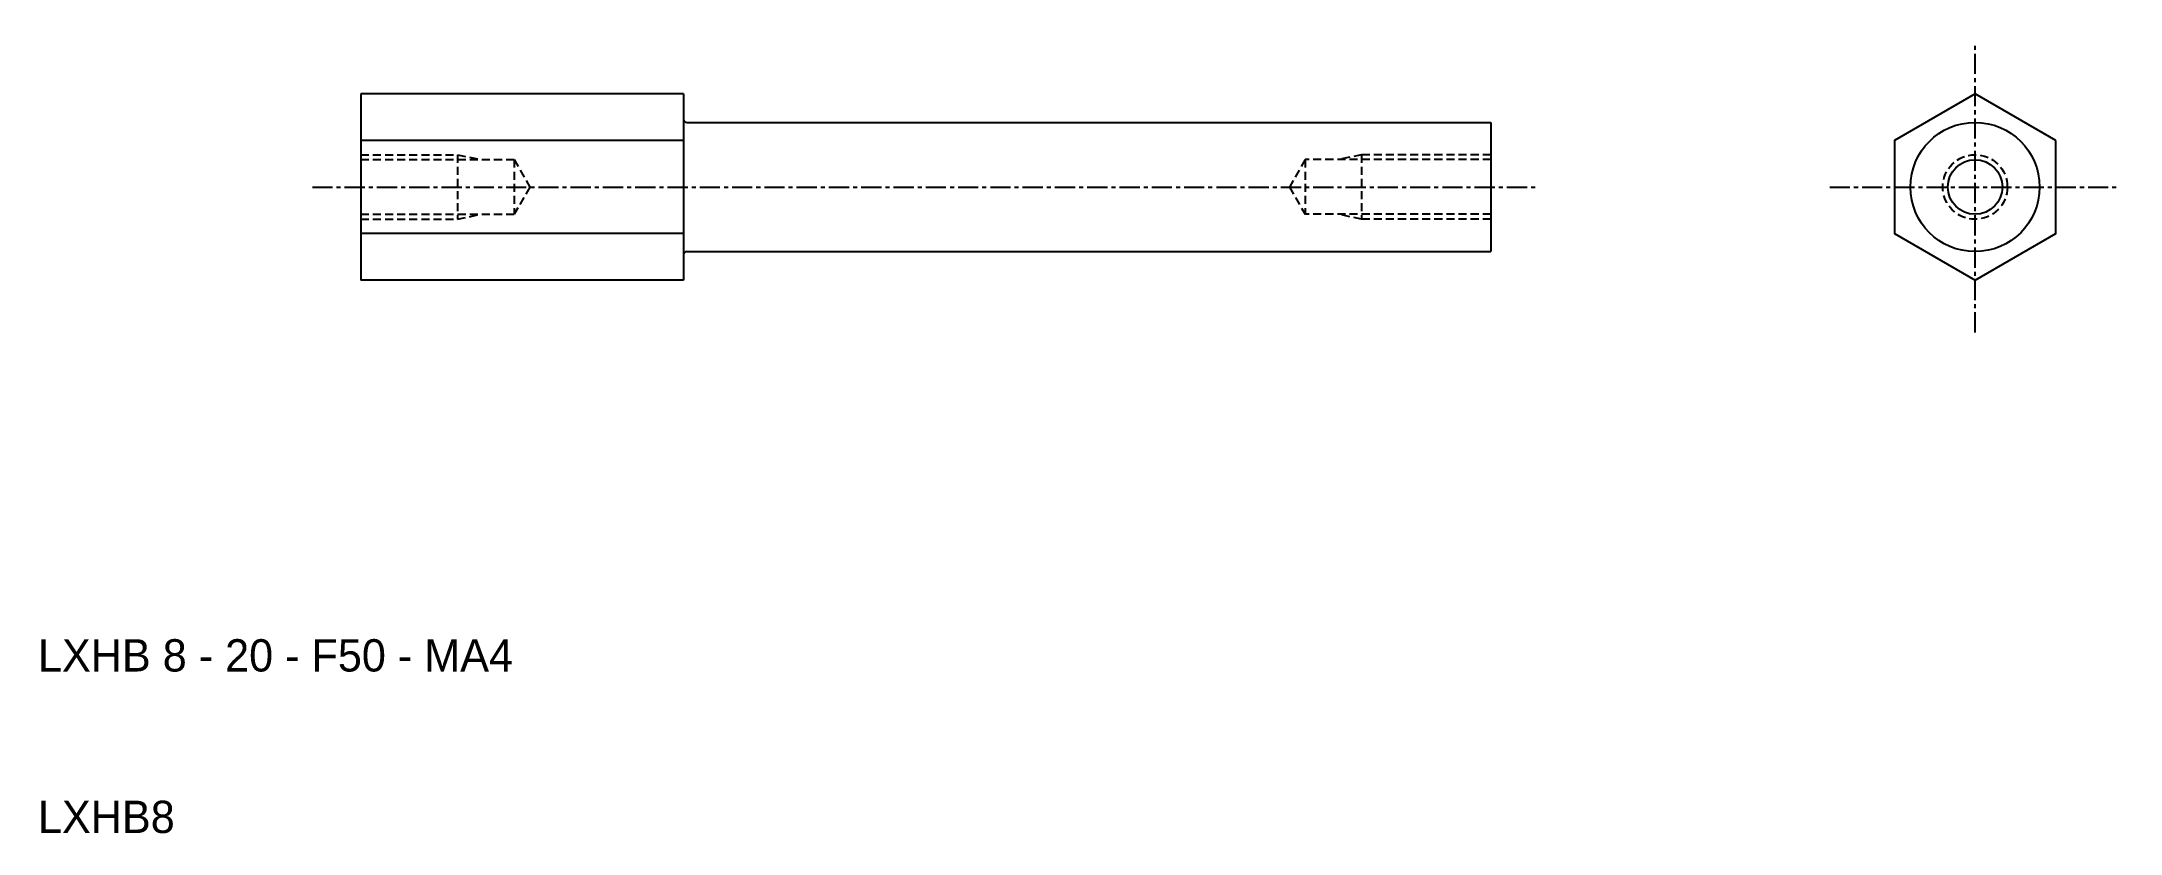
# Model space of a CAD drawing. Extents: x 85 to 214, y 2 to 51.
import ezdxf

# ---------------------------------------------------------------- set-up
doc = ezdxf.new("R2010")
doc.units = 0
doc.linetypes.add('CENTER', pattern=[2, 1.25, -0.25, 0.25, -0.25])
doc.linetypes.add('DASHED', pattern=[0.75, 0.5, -0.25])
doc.layers.get('0').update_dxf_attribs({"linetype": 'CONTINUOUS'})
doc.layers.add('CENTER', color=1, linetype='CENTER')

msp = doc.modelspace()

# ---------------------------------------------------------------- linework, layer by layer
at = {"color": 7, "linetype": 'CONTINUOUS'}
for p, q in [((105.04, 48.25), (105.04, 36.7)), ((125.04, 48.25), (105.04, 48.25)), ((125.04, 48.25), (125.04, 46.67)), ((125.04, 46.67), (125.04, 38.27)), ((125.24, 46.47), (175.04, 46.47)), ((175.04, 46.47), (175.04, 38.47)), ((125.04, 45.36), (105.04, 45.36)), ((125.04, 39.59), (105.04, 39.59)), ((125.04, 38.27), (125.04, 36.7)), ((125.24, 38.47), (175.04, 38.47)), ((125.04, 36.7), (105.04, 36.7))]:
    msp.add_line(p, q, dxfattribs=at)
at = {"color": 3, "linetype": 'DASHED'}
for p, q in [((105.04, 44.47), (111.04, 44.47)), ((105.04, 44.17), (114.54, 44.17)), ((111.04, 44.47), (111.04, 40.47)), ((111.04, 44.47), (112.44, 44.17)), ((114.54, 44.17), (114.54, 40.78)), ((114.54, 44.17), (115.52, 42.47)), ((163.54, 44.17), (162.57, 42.47)), ((175.04, 44.17), (163.54, 44.17)), ((163.54, 44.17), (163.54, 40.78)), ((167.04, 44.47), (165.64, 44.17)), ((175.04, 44.47), (167.04, 44.47)), ((167.04, 44.47), (167.04, 40.47)), ((115.52, 42.47), (114.54, 40.78)), ((162.57, 42.47), (163.54, 40.78)), ((105.04, 40.78), (114.54, 40.78)), ((105.04, 40.47), (111.04, 40.47)), ((111.04, 40.47), (112.44, 40.78)), ((175.04, 40.78), (163.54, 40.78)), ((167.04, 40.47), (165.64, 40.78)), ((175.04, 40.47), (167.04, 40.47))]:
    msp.add_line(p, q, dxfattribs=at)
at = {"color": 7, "linetype": 'CONTINUOUS'}
msp.add_lwpolyline([(210.04, 45.36), (205.04, 48.25), (200.04, 45.36), (200.04, 39.59), (205.04, 36.7), (210.04, 39.59)], close=True, dxfattribs=at)
for radius in [4, 1.69]:
    msp.add_circle((205.04, 42.47), radius, dxfattribs=at)
at = {"color": 3, "linetype": 'DASHED'}
msp.add_circle((205.04, 42.47), 2, dxfattribs=at)
at = {"color": 7, "linetype": 'CONTINUOUS'}
for centre, start, end in [((125.24, 46.67), 180, 270), ((125.24, 38.27), 90, 180)]:
    msp.add_arc(centre, 0.2, start, end, dxfattribs=at)
at = {"layer": 'CENTER', "color": 1, "linetype": 'CENTER'}
for p, q in [((205.04, 33.47), (205.04, 51.47)), ((102.04, 42.47), (178.04, 42.47)), ((196.04, 42.47), (214.04, 42.47))]:
    msp.add_line(p, q, dxfattribs=at)

# ---------------------------------------------------------------- texts
at = {"color": 7, "linetype": 'CONTINUOUS'}
for s, p in [('LXHB 8 - 20 - F50 - MA4', (85.04, 12.47)), ('LXHB8', (85.04, 2.47))]:
    msp.add_text(s, height=2, dxfattribs=at).set_placement(p)

doc.saveas('drawing.dxf')
